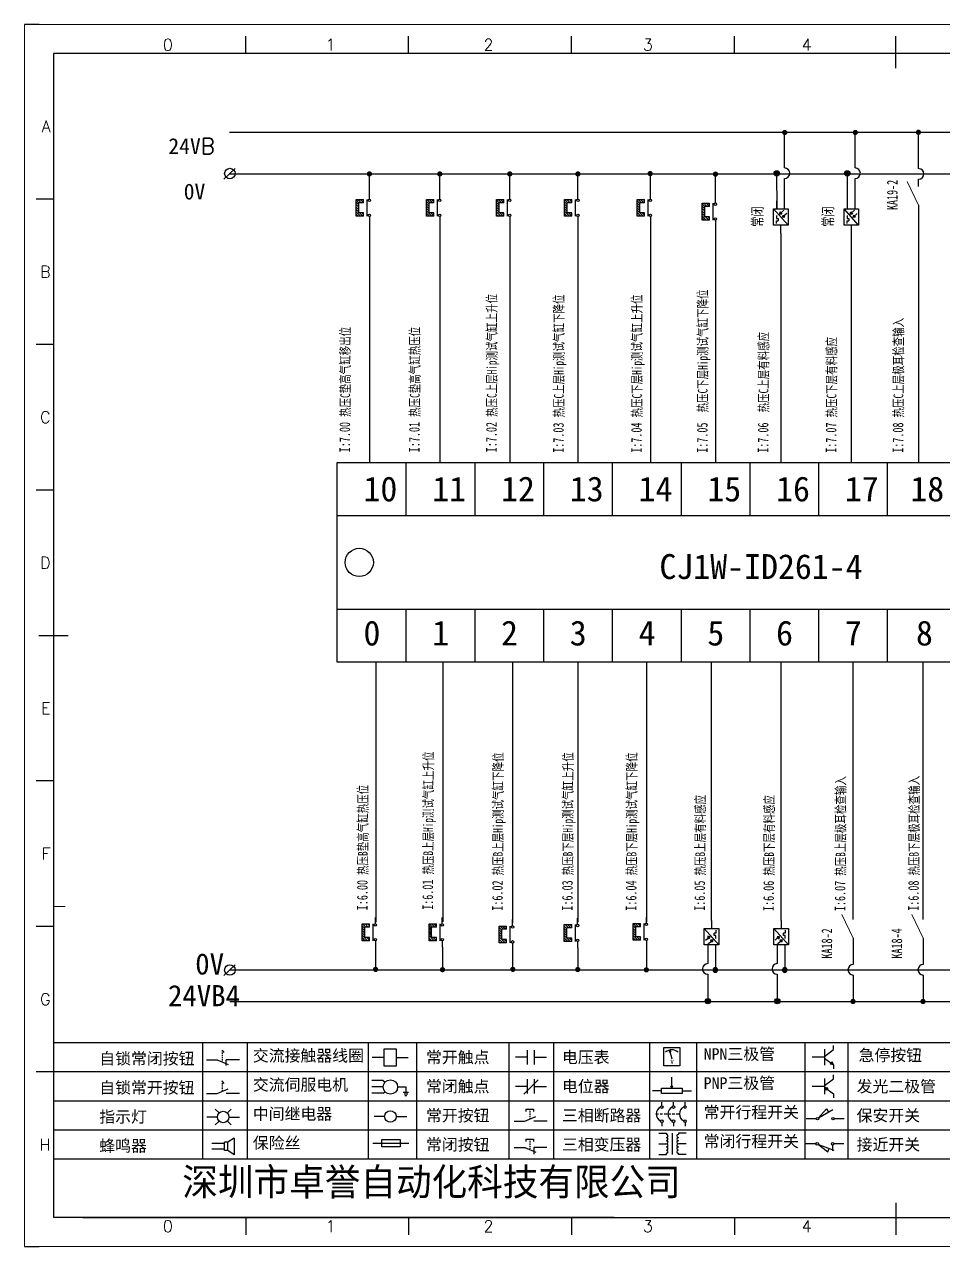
# Model space of a CAD drawing. Extents: x 38255 to 47052, y -6758 to -3353.
# Drawn here: x 40292.9 to 40466.5, y -5388.1 to -5157.1 of the extents above; entities that cross this region are included whole.
import ezdxf
from ezdxf.enums import TextEntityAlignment as Align

# ---------------------------------------------------------------- set-up
doc = ezdxf.new("R2010")
doc.units = 0
doc.header["$MEASUREMENT"] = 0
doc.layers.add('AE_BOR', color=1, linetype='Continuous')
doc.layers.add('frame', color=7, linetype='Continuous', lineweight=15)
doc.styles.add('WD', font='romans.shx', dxfattribs={"bigfont": 'gbcbig.shx'})
doc.styles.add('宋', font='', dxfattribs={"width": 0.7})
doc.styles.add('汉字', font='')
doc.styles.get('宋').set_extended_font_data('SimSun')
doc.styles.get('汉字').set_extended_font_data('新宋体')

# ---------------------------------------------------------------- blocks, each defined once
blk = doc.blocks.new('磁性开关')
at = {"linetype": 'ByBlock'}
h = blk.add_hatch(dxfattribs=at)
h.set_pattern_fill('ANSI31', color=256, scale=0.1, style=0)
h.set_pattern_definition([(45, (0, 0), (-0.224506403, 0.224506403), [])])
h.paths.add_polyline_path([(-1910.88, -776.69), (-1910.88, -775.29), (-1907.69, -775.29), (-1907.69, -776.69), (-1908.31, -776.69), (-1908.31, -775.79), (-1910.25, -775.79), (-1910.25, -776.69)])
for p, q in [((-1910.88, -776.69), (-1910.88, -775.29)), ((-1910.88, -775.29), (-1907.69, -775.29)), ((-1910.25, -776.69), (-1910.25, -775.79)), ((-1910.25, -775.79), (-1908.31, -775.79)), ((-1908.31, -776.69), (-1908.31, -775.79)), ((-1907.69, -775.29), (-1907.69, -776.69)), ((-1910.91, -777.81), (-1912.09, -777.81)), ((-1910.88, -776.69), (-1910.25, -776.69)), ((-1910.88, -777.39), (-1907.69, -777.39)), ((-1908.31, -776.69), (-1907.69, -776.69)), ((-1907.66, -777.81), (-1906.48, -777.81))]:
    blk.add_line(p, q, dxfattribs=at)
for centre in [(-1910.68, -777.81), (-1907.88, -777.81)]:
    blk.add_circle(centre, 0.225, dxfattribs=at)
blk = doc.blocks.new('光电开关')
at = {"linetype": 'ByBlock'}
h = blk.add_hatch(dxfattribs=at)
h.set_pattern_fill('ANSI31', color=256, scale=0.01, style=0)
h.set_pattern_definition([(45, (0.172267, 0), (-0.0224506403, 0.0224506403), [])])
h.paths.add_polyline_path([(-1882.44, -776.34), (-1882.5, -775.91), (-1882.68, -776.07)])
h.paths.add_polyline_path([(-1882.86, -776.23), (-1882.44, -776.34), (-1882.68, -776.07)])
h.paths.add_polyline_path([(-1883.05, -776.88), (-1883.11, -776.45), (-1883.29, -776.61)])
h.paths.add_polyline_path([(-1883.47, -776.77), (-1883.05, -776.88), (-1883.29, -776.61)])
for p, q in [((-1884.01, -775.96), (-1885.56, -775.96)), ((-1880.91, -775.3), (-1884.01, -778.05)), ((-1883.75, -776.09), (-1883.05, -776.88)), ((-1883.14, -775.55), (-1882.44, -776.34)), ((-1882.5, -775.91), (-1882.86, -776.23)), ((-1882.44, -776.34), (-1882.5, -775.91)), ((-1884.01, -777.39), (-1885.56, -777.39)), ((-1883.11, -776.45), (-1883.47, -776.77)), ((-1883.05, -776.88), (-1883.47, -776.77)), ((-1883.05, -776.88), (-1883.11, -776.45)), ((-1882.44, -776.34), (-1882.86, -776.23)), ((-1882.78, -777.47), (-1882.23, -777.47)), ((-1882.23, -777.47), (-1882.23, -777.14)), ((-1882.23, -777.14), (-1881.78, -777.14)), ((-1881.78, -777.47), (-1881.78, -777.14)), ((-1881.23, -777.47), (-1881.78, -777.47)), ((-1879.37, -776.67), (-1880.91, -776.67))]:
    blk.add_line(p, q, dxfattribs=at)
blk.add_lwpolyline([(-1884.01, -775.3), (-1880.91, -775.3), (-1880.91, -778.05), (-1884.01, -778.05)], close=True, dxfattribs=at)
blk = doc.blocks.new('*U34')
at = {"linetype": 'ByBlock'}
for p, q in [((-1909.23, -780.45), (-1909.23, -780.67)), ((-1909.23, -780.45), (-1908.92, -780.84)), ((-1909.23, -780.84), (-1909.23, -781.05)), ((-1911.92, -782.07), (-1910.06, -782.07)), ((-1910.06, -782.07), (-1908.18, -782.88)), ((-1909.23, -781.23), (-1909.23, -781.44)), ((-1909.23, -781.61), (-1909.23, -781.83)), ((-1909.23, -782), (-1909.23, -782.21)), ((-1909.23, -782.38), (-1909.23, -782.43)), ((-1908.52, -783.07), (-1908.52, -782.07)), ((-1906.25, -782.07), (-1908.52, -782.07))]:
    blk.add_line(p, q, dxfattribs=at)
blk = doc.blocks.new('*U36')
at = {"linetype": 'ByBlock'}
for p, q in [((-1908.88, -791.17), (-1909.23, -790.71)), ((-1909.23, -790.71), (-1909.23, -790.92)), ((-1909.23, -791.09), (-1909.23, -791.31)), ((-1909.23, -791.48), (-1909.23, -791.69)), ((-1911.92, -792.89), (-1910.06, -792.89)), ((-1910.06, -792.89), (-1908.18, -792.08)), ((-1909.23, -791.86), (-1909.23, -792.08)), ((-1909.23, -792.25), (-1909.23, -792.47)), ((-1906.25, -792.89), (-1908.52, -792.89))]:
    blk.add_line(p, q, dxfattribs=at)
blk = doc.blocks.new('蜂鸣器')
at = {"linetype": 'ByBlock'}
for p, q in [((-1907.17, -795.53), (-1908.25, -796.26)), ((-1907.17, -795.53), (-1907.17, -798.41)), ((-1908.8, -796.48), (-1911.01, -796.48)), ((-1908.8, -797.46), (-1911.01, -797.46)), ((-1908.25, -796.26), (-1908.8, -796.26)), ((-1908.8, -797.68), (-1908.8, -796.26)), ((-1908.25, -797.68), (-1908.8, -797.68)), ((-1908.25, -797.68), (-1908.25, -796.26)), ((-1907.17, -798.41), (-1908.25, -797.68))]:
    blk.add_line(p, q, dxfattribs=at)
blk = doc.blocks.new('指示灯')
at = {"linetype": 'ByBlock'}
for p, q in [((-1854.25, -776.92), (-1856.06, -776.92)), ((-1854.62, -775.59), (-1853.97, -776.23)), ((-1851.9, -775.59), (-1852.54, -776.23)), ((-1852.26, -776.92), (-1850.45, -776.92)), ((-1854.62, -778.25), (-1853.97, -777.61)), ((-1851.9, -778.25), (-1852.54, -777.61))]:
    blk.add_line(p, q, dxfattribs=at)
blk.add_circle((-1853.26, -776.92), 0.992, dxfattribs=at)
blk = doc.blocks.new('交流接触器线圈')
at = {"linetype": 'ByBlock'}
for p, q in [((-1880.82, -781.77), (-1882.87, -781.77)), ((-1878.72, -781.77), (-1876.67, -781.77))]:
    blk.add_line(p, q, dxfattribs=at)
blk.add_lwpolyline([(-1880.82, -780.28), (-1878.72, -780.28), (-1878.72, -783.26), (-1880.82, -783.26)], close=True, dxfattribs=at)
blk = doc.blocks.new('交流伺服电机')
at = {"linetype": 'ByBlock'}
for p, q in [((-1880.97, -785.75), (-1882.94, -785.75)), ((-1880.97, -786.85), (-1882.94, -786.85)), ((-1880.97, -785.75), (-1880.65, -786.03)), ((-1878.49, -786.85), (-1877.07, -786.85)), ((-1877.07, -786.85), (-1877.07, -787.72)), ((-1880.97, -787.94), (-1882.94, -787.94)), ((-1880.97, -787.94), (-1880.65, -787.67)), ((-1877.54, -787.72), (-1876.59, -787.72)), ((-1877.38, -788.01), (-1876.75, -788.01)), ((-1877.23, -788.29), (-1876.9, -788.29))]:
    blk.add_line(p, q, dxfattribs=at)
blk.add_circle((-1879.73, -786.85), 1.24, dxfattribs=at)
blk = doc.blocks.new('中间继电器')
at = {"linetype": 'ByBlock'}
for p, q in [((-1880.72, -791.92), (-1882.54, -791.92)), ((-1878.74, -791.92), (-1876.92, -791.92))]:
    blk.add_line(p, q, dxfattribs=at)
blk.add_circle((-1879.73, -791.92), 0.992, dxfattribs=at)
blk = doc.blocks.new('保险丝')
at = {"linetype": 'ByBlock'}
blk.add_line((-1882.72, -796.49), (-1876.55, -796.49), dxfattribs=at)
blk.add_lwpolyline([(-1881.2, -795.86), (-1878.06, -795.86), (-1878.06, -797.12), (-1881.2, -797.12)], close=True, dxfattribs=at)
blk = doc.blocks.new('常开按钮')
at = {"linetype": 'ByBlock'}
for p, q in [((-1910.06, -787.73), (-1908.18, -786.93)), ((-1909.9, -785.68), (-1908.56, -785.68)), ((-1909.9, -785.68), (-1909.9, -786.07)), ((-1909.23, -785.68), (-1909.23, -785.89)), ((-1909.23, -786.06), (-1909.23, -786.28)), ((-1909.23, -786.45), (-1909.23, -786.67)), ((-1909.23, -786.84), (-1909.23, -787.05)), ((-1909.23, -787.22), (-1909.23, -787.38)), ((-1908.56, -785.68), (-1908.56, -786.07)), ((-1911.92, -787.73), (-1910.06, -787.73)), ((-1906.25, -787.73), (-1908.52, -787.73))]:
    blk.add_line(p, q, dxfattribs=at)
blk = doc.blocks.new('常开触点')
at = {"linetype": 'ByBlock'}
for p, q in [((-1853.82, -782.99), (-1853.82, -780.56)), ((-1852.6, -782.99), (-1852.6, -780.56)), ((-1853.82, -781.77), (-1855.88, -781.77)), ((-1852.6, -781.77), (-1850.55, -781.77))]:
    blk.add_line(p, q, dxfattribs=at)
blk = doc.blocks.new('常闭触点')
at = {"linetype": 'ByBlock'}
for p, q in [((-1853.82, -786.77), (-1855.88, -786.77)), ((-1852.01, -785.66), (-1854.43, -788.1)), ((-1853.82, -787.99), (-1853.82, -785.56)), ((-1852.6, -787.99), (-1852.6, -785.56)), ((-1852.6, -786.77), (-1850.55, -786.77))]:
    blk.add_line(p, q, dxfattribs=at)
blk = doc.blocks.new('常闭按钮')
at = {"linetype": 'ByBlock'}
for p, q in [((-1854.11, -790.83), (-1852.77, -790.83)), ((-1854.11, -790.83), (-1854.11, -791.22)), ((-1853.44, -790.83), (-1853.44, -791.04)), ((-1853.44, -791.21), (-1853.44, -791.43)), ((-1853.44, -791.6), (-1853.44, -791.82)), ((-1852.77, -790.83), (-1852.77, -791.22)), ((-1856.13, -792.28), (-1854.28, -792.28)), ((-1854.28, -792.28), (-1852.4, -793.09)), ((-1853.44, -791.99), (-1853.44, -792.2)), ((-1853.44, -792.37), (-1853.44, -792.53)), ((-1850.47, -792.28), (-1852.73, -792.28)), ((-1852.73, -792.28), (-1852.73, -793.43))]:
    blk.add_line(p, q, dxfattribs=at)
blk = doc.blocks.new('电压表')
at = {"linetype": 'ByBlock'}
for p, q in [((-1814.84, -780.75), (-1814.91, -781.13)), ((-1814.6, -781.05), (-1814.91, -781.13)), ((-1814.84, -780.75), (-1814.46, -782.26)), ((-1814.84, -780.75), (-1814.6, -781.05))]:
    blk.add_line(p, q, dxfattribs=at)
blk.add_lwpolyline([(-1815.84, -780.34), (-1813.07, -780.34), (-1813.07, -783.49), (-1815.84, -783.49)], close=True, dxfattribs=at)
blk.add_arc((-1814.46, -782.26), 1.56, 46.8313, 133.1687, dxfattribs=at)
at = {"linetype": 'ByBlock', "insert": (-1814.7, -782.39), "char_height": 0.75, "width": 0.6768, "attachment_point": 1}
blk.add_mtext('V', dxfattribs=at)
blk = doc.blocks.new('电位器')
at = {"linetype": 'ByBlock'}
for p, q in [((-1814.45, -787.3), (-1814.45, -785.39)), ((-1814.45, -787.3), (-1814.62, -786.96)), ((-1814.62, -786.96), (-1814.27, -786.96)), ((-1814.45, -787.3), (-1814.27, -786.96)), ((-1816.21, -787.75), (-1817.79, -787.75)), ((-1812.68, -787.75), (-1811.1, -787.75))]:
    blk.add_line(p, q, dxfattribs=at)
blk.add_lwpolyline([(-1816.21, -787.3), (-1812.68, -787.3), (-1812.68, -788.2), (-1816.21, -788.2)], close=True, dxfattribs=at)
blk = doc.blocks.new('三相断路器')
at = {"linetype": 'ByBlock'}
for p, q in [((-1816.17, -790.33), (-1816.17, -789.7)), ((-1814.17, -790.33), (-1814.17, -789.7)), ((-1812.18, -790.33), (-1812.18, -789.7)), ((-1817.14, -791.74), (-1816.72, -791.74)), ((-1816.45, -791.74), (-1816.03, -791.74)), ((-1816.17, -793.19), (-1816.17, -793.83)), ((-1815.76, -791.74), (-1815.34, -791.74)), ((-1815.07, -791.74), (-1814.65, -791.74)), ((-1814.38, -791.74), (-1813.96, -791.74)), ((-1814.17, -793.19), (-1814.17, -793.83)), ((-1813.69, -791.74), (-1813.27, -791.74)), ((-1812.18, -793.19), (-1812.18, -793.83))]:
    blk.add_line(p, q, dxfattribs=at)
for centre in [(-1816.17, -790.55), (-1814.17, -790.55), (-1812.18, -790.55), (-1816.17, -792.98), (-1814.17, -792.98), (-1812.18, -792.98)]:
    blk.add_circle(centre, 0.219, dxfattribs=at)
for centre in [(-1815.81, -791.74), (-1813.82, -791.74), (-1811.83, -791.74)]:
    blk.add_arc(centre, 1.32, 115.5791, 244.4209, dxfattribs=at)
blk = doc.blocks.new('三相变压器')
at = {"linetype": 'ByBlock'}
for p, q in [((-1816.69, -795.03), (-1815.37, -795.03)), ((-1815.37, -795.03), (-1815.37, -795.24)), ((-1814.34, -798.7), (-1814.34, -795.04)), ((-1812, -795.03), (-1813.32, -795.03)), ((-1813.32, -795.03), (-1813.32, -795.24)), ((-1816.69, -796.87), (-1815.37, -796.87)), ((-1812, -796.87), (-1813.32, -796.87)), ((-1816.69, -798.71), (-1815.37, -798.71)), ((-1815.37, -798.71), (-1815.37, -798.5)), ((-1813.32, -798.71), (-1813.32, -798.5)), ((-1812, -798.71), (-1813.32, -798.71))]:
    blk.add_line(p, q, dxfattribs=at)
for centre, start, end in [((-1815.37, -795.51), 270, 90), ((-1815.37, -796.06), 270, 90), ((-1813.32, -795.51), 90, 270), ((-1813.32, -796.06), 90, 270), ((-1815.37, -796.6), 270, 90), ((-1815.37, -797.14), 270, 90), ((-1815.37, -797.68), 270, 90), ((-1815.37, -798.23), 270, 90), ((-1813.32, -796.6), 90, 270), ((-1813.32, -797.14), 90, 270), ((-1813.32, -797.68), 90, 270), ((-1813.32, -798.23), 90, 270)]:
    blk.add_arc(centre, 0.271, start, end, dxfattribs=at)
blk = doc.blocks.new('NPN三极管')
at = {"linetype": 'ByBlock'}
for p, q in [((-1785.73, -780.61), (-1785.73, -783.32)), ((-1785.73, -781.82), (-1784.15, -780.66)), ((-1784.15, -780.66), (-1784.15, -779.98)), ((-1785.73, -781.97), (-1787.81, -781.97)), ((-1785.73, -782.11), (-1784.15, -783.27)), ((-1784.41, -782.73), (-1784.74, -783.18)), ((-1784.15, -783.27), (-1784.74, -783.18)), ((-1784.15, -783.27), (-1784.41, -782.73)), ((-1784.15, -783.27), (-1784.15, -783.96))]:
    blk.add_line(p, q, dxfattribs=at)
blk = doc.blocks.new('PNP三极管')
at = {"linetype": 'ByBlock'}
for p, q in [((-1784.9, -785.38), (-1784.9, -788.09)), ((-1783.32, -785.43), (-1783.32, -784.75)), ((-1784.9, -786.74), (-1786.98, -786.74)), ((-1784.9, -786.59), (-1783.32, -785.43)), ((-1784.9, -786.88), (-1783.32, -788.04)), ((-1784.9, -786.88), (-1784.31, -786.97)), ((-1784.9, -786.88), (-1784.64, -787.42)), ((-1784.31, -786.97), (-1784.64, -787.42)), ((-1783.32, -788.04), (-1783.32, -788.73))]:
    blk.add_line(p, q, dxfattribs=at)
blk = doc.blocks.new('常开行程开关')
at = {"linetype": 'ByBlock'}
for p, q in [((-1785.89, -792.17), (-1784.52, -790.62)), ((-1785.89, -792.17), (-1783.43, -790.72)), ((-1784.52, -790.62), (-1784.19, -791.17)), ((-1786.29, -792.3), (-1788.01, -792.3)), ((-1781.48, -792.3), (-1783.21, -792.3))]:
    blk.add_line(p, q, dxfattribs=at)
for centre in [(-1786.07, -792.3), (-1783.42, -792.3)]:
    blk.add_circle(centre, 0.219, dxfattribs=at)
blk = doc.blocks.new('常闭行程开关')
at = {"linetype": 'ByBlock'}
for p, q in [((-1786.34, -796.62), (-1788.07, -796.62)), ((-1785.93, -796.72), (-1783.25, -797.7)), ((-1785.93, -796.72), (-1784.3, -798)), ((-1784.3, -798), (-1784.08, -797.4)), ((-1783.48, -796.84), (-1783.48, -797.85)), ((-1781.54, -796.62), (-1783.26, -796.62))]:
    blk.add_line(p, q, dxfattribs=at)
for centre in [(-1786.12, -796.62), (-1783.48, -796.62)]:
    blk.add_circle(centre, 0.219, dxfattribs=at)
blk = doc.blocks.new('电控横A4')
for p, q in [((292, -5), (5, -5)), ((5, -5), (5, -205)), ((10.03, -205), (289.53, -205)), ((130.8, -205), (190.75, -205))]:
    blk.add_line(p, q)
at = {"lineweight": 9, "ltscale": 0.1}
for p, q in [((5, -151.57), (7, -151.57)), ((101.34, -205), (130.8, -205)), ((129.44, -205), (129.44, -205)), ((129.44, -205), (129.44, -205)), ((129.44, -205), (129.44, -205)), ((129.44, -205), (129.44, -205))]:
    blk.add_line(p, q, dxfattribs=at)
at = {"linetype": 'ByBlock'}
for p, q in [((292, -175), (5, -175)), ((292, -180), (5, -180)), ((292, -185), (5, -185)), ((292, -190), (5, -190)), ((292, -195), (5, -195))]:
    blk.add_line(p, q, dxfattribs=at)
at = {"color": 0, "lineweight": -2}
for p, q in [((30.58, -175), (30.58, -195)), ((38.26, -175), (38.26, -195)), ((59.05, -175), (59.05, -195)), ((67.4, -175), (67.4, -195)), ((83.26, -175), (83.26, -195)), ((90.91, -175), (90.91, -195)), ((107.4, -175), (107.4, -195)), ((115.5, -175), (115.5, -195)), ((134.12, -175), (134.12, -195)), ((141.48, -175), (141.48, -195))]:
    blk.add_line(p, q, dxfattribs=at)
at = {"color": 0, "ltscale": 2}
blk.add_line((101.34, -205), (5, -205), dxfattribs=at)
at = {"layer": 'AE_BOR', "lineweight": 30}
for p, q in [((2.53, 0), (0, 0)), ((0, -210), (2.53, -210))]:
    blk.add_line(p, q, dxfattribs=at)
at = {"layer": 'AE_BOR', "color": 1, "lineweight": 15}
for p, q in [((0, 0), (297, 0)), ((0, -210), (0, 0)), ((297, -210), (0, -210))]:
    blk.add_line(p, q, dxfattribs=at)
at = {"layer": 'AE_BOR'}
for p, q in [((38.03, -5), (38.03, -2)), ((66.03, -5), (66.03, -2)), ((94.03, -5), (94.03, -2)), ((122.03, -5), (122.03, -2)), ((149.78, -5), (149.78, -2)), ((5, -30), (2, -30)), ((5, -55), (2, -55)), ((5, -80), (2, -80)), ((5, -130), (2, -130)), ((5, -155), (2, -155)), ((5, -180), (2, -180)), ((38.03, -205), (38.03, -208)), ((66.03, -205), (66.03, -208)), ((94.03, -205), (94.03, -208)), ((122.03, -205), (122.03, -208)), ((149.78, -205), (149.78, -208))]:
    blk.add_line(p, q, dxfattribs=at)
at = {"layer": 'AE_BOR', "color": 2, "lineweight": 30}
for p, q in [((149.78, -7.5), (149.78, -2.5)), ((2.5, -105), (7.5, -105)), ((149.78, -202.5), (149.78, -207.5)), ((149.78, -205), (149.78, -207.5))]:
    blk.add_line(p, q, dxfattribs=at)
at = {"linetype": 'ByBlock'}
for name, p in [('*U34', (1943.19, 604.18)), ('交流接触器线圈', (1942.62, 604.27)), ('常开触点', (1940.27, 604.3)), ('电压表', (1925.71, 604.52)), ('NPN三极管', (1923.2, 604.5)), ('PNP三极管', (1922.37, 604.27)), ('*U36', (1943.19, 609.18)), ('交流伺服电机', (1942.62, 604.27)), ('常闭触点', (1940.27, 604.3)), ('电位器', (1925.71, 604.52)), ('指示灯', (1887.41, 589.18)), ('中间继电器', (1942.62, 604.27)), ('常开按钮', (1996.06, 599.3)), ('三相断路器', (1925.71, 604.52)), ('常开行程开关', (1922.37, 604.27)), ('三相变压器', (1925.71, 604.52)), ('蜂鸣器', (1943.19, 604.18)), ('保险丝', (1942.62, 604.27)), ('常闭按钮', (1940.27, 599.3)), ('常闭行程开关', (1922.37, 604.27))]:
    blk.add_blockref(name, p, dxfattribs=at)
at = {"char_height": 2, "attachment_point": 1, "style": '汉字'}
for s, insert in [('{\\fKaiTi_GB2312|b0|i0|c134|p49;自锁常闭按钮}', (12.86, -176.69)), ('{\\fKaiTi_GB2312|b0|i0|c134|p49;交流接触器线圈}', (39.25, -176.19)), ('{\\fKaiTi_GB2312|b0|i0|c134|p49;常开触点}', (69.01, -176.48)), ('{\\fKaiTi_GB2312|b0|i0|c134|p49;电压表}', (92.37, -176.47)), ('{\\fKaiTi_GB2312|b0|i0|c134|p49;NPN三极管}', (116.73, -175.91)), ('{\\fKaiTi_GB2312|b0|i0|c134|p49;急停按钮}', (143.35, -176.12)), ('{\\fKaiTi_GB2312|b0|i0|c134|p49;自锁常开按钮}', (12.86, -181.69)), ('{\\fKaiTi_GB2312|b0|i0|c134|p49;交流伺服电机}', (39.25, -181.19)), ('{\\fKaiTi_GB2312|b0|i0|c134|p49;常闭触点}', (69.01, -181.48)), ('{\\fKaiTi_GB2312|b0|i0|c134|p49;电位器}', (92.37, -181.47)), ('{\\fKaiTi_GB2312|b0|i0|c134|p49;PNP三极管}', (116.73, -180.91)), ('{\\fKaiTi_GB2312|b0|i0|c134|p49;发光二极管}', (143.02, -181.48)), ('{\\fKaiTi_GB2312|b0|i0|c134|p49;指示灯}', (12.86, -186.69)), ('{\\fKaiTi_GB2312|b0|i0|c134|p49;中间继电器}', (39.25, -186.19)), ('{\\fKaiTi_GB2312|b0|i0|c134|p49;常开按钮}', (69.01, -186.48)), ('{\\fKaiTi_GB2312|b0|i0|c134|p49;三相断路器}', (92.37, -186.47)), ('{\\fKaiTi_GB2312|b0|i0|c134|p49;常开行程开关}', (116.73, -185.91)), ('{\\fKaiTi_GB2312|b0|i0|c134|p49;保安开关}', (143.02, -186.48)), ('{\\fKaiTi_GB2312|b0|i0|c134|p49;保险丝}', (39.25, -191.19)), ('{\\fKaiTi_GB2312|b0|i0|c134|p49;常闭行程开关}', (116.73, -190.91)), ('{\\fKaiTi_GB2312|b0|i0|c134|p49;蜂鸣器}', (12.86, -191.69)), ('{\\fKaiTi_GB2312|b0|i0|c134|p49;常闭按钮}', (69.01, -191.48)), ('{\\fKaiTi_GB2312|b0|i0|c134|p49;三相变压器}', (92.37, -191.47)), ('{\\fKaiTi_GB2312|b0|i0|c134|p49;接近开关}', (143.02, -191.48))]:
    blk.add_mtext(s, dxfattribs=dict(at, insert=insert))
at = {"color": 0, "lineweight": -2, "insert": (27.14, -196.53), "char_height": 4.7064, "width": 96.1138, "attachment_point": 1}
blk.add_mtext('深圳市卓誉自动化科技有限公司', dxfattribs=at)
at = {"layer": 'AE_BOR', "style": 'WD'}
for s, p in [('0', (24.67, -4.5)), ('1', (52.6, -4.5)), ('2', (79.75, -4.5)), ('3', (107.15, -4.5)), ('4', (134.45, -4.5)), ('0', (24.67, -207.5)), ('1', (52.6, -207.5)), ('2', (79.75, -207.5)), ('3', (107.15, -207.5)), ('4', (134.45, -207.5))]:
    blk.add_text(s, height=2, dxfattribs=at).set_placement(p, align=Align.CENTER)
for s, p in [('A', (4.5, -17.5)), ('B', (4.5, -42.5)), ('C', (4.5, -67.5)), ('D', (4.5, -92.5)), ('E', (4.5, -117.5)), ('F', (4.5, -142.5)), ('G', (4.5, -167.5)), ('H', (4.5, -192.5))]:
    blk.add_text(s, height=2, dxfattribs=at).set_placement(p, align=Align.MIDDLE_RIGHT)

msp = doc.modelspace()

# ---------------------------------------------------------------- hatches: boundary and pattern name
at = {"lineweight": -2}
h = msp.add_hatch(color=0, dxfattribs=at)
edge = h.paths.add_edge_path()
edge.add_arc((40436.623, -5177.499), 0.5, 180, 540)
h = msp.add_hatch(color=0, dxfattribs=at)
edge = h.paths.add_edge_path()
edge.add_arc((40449.964, -5177.499), 0.5, 180, 540)
h = msp.add_hatch(color=0, dxfattribs=at)
edge = h.paths.add_edge_path()
edge.add_arc((40461.893, -5177.456), 0.5, 180, 540)
h = msp.add_hatch(color=0, dxfattribs=at)
edge = h.paths.add_edge_path()
edge.add_arc((40358.11, -5185.337), 0.5, 0, 360)
h = msp.add_hatch(color=0, dxfattribs=at)
edge = h.paths.add_edge_path()
edge.add_arc((40371.414, -5185.337), 0.5, 0, 360)
h = msp.add_hatch(color=0, dxfattribs=at)
edge = h.paths.add_edge_path()
edge.add_arc((40384.641, -5185.337), 0.5, 0, 360)
h = msp.add_hatch(color=0, dxfattribs=at)
edge = h.paths.add_edge_path()
edge.add_arc((40397.523, -5185.337), 0.5, 0, 360)
h = msp.add_hatch(color=0, dxfattribs=at)
edge = h.paths.add_edge_path()
edge.add_arc((40411.187, -5185.273), 0.5, 0, 360)
h = msp.add_hatch(color=0, dxfattribs=at)
edge = h.paths.add_edge_path()
edge.add_arc((40423.527, -5185.368), 0.5, 0, 360)
h = msp.add_hatch(color=0, dxfattribs=at)
edge = h.paths.add_edge_path()
edge.add_arc((40435.11, -5185.23), 0.5, 0, 360)
h = msp.add_hatch(color=0, dxfattribs=at)
edge = h.paths.add_edge_path()
edge.add_arc((40435.14, -5185.23), 0.5, 0, 360)
h = msp.add_hatch(color=0, dxfattribs=at)
edge = h.paths.add_edge_path()
edge.add_arc((40448.451, -5185.23), 0.5, 0, 360)
h = msp.add_hatch(color=0, dxfattribs=at)
edge = h.paths.add_edge_path()
edge.add_arc((40448.481, -5185.23), 0.5, 0, 360)
h = msp.add_hatch(color=0, dxfattribs=at)
edge = h.paths.add_edge_path()
edge.add_arc((40359.278, -5335.687), 0.5, 0, 360)
h = msp.add_hatch(color=0, dxfattribs=at)
edge = h.paths.add_edge_path()
edge.add_arc((40371.933, -5335.75), 0.5, 0, 360)
h = msp.add_hatch(color=0, dxfattribs=at)
edge = h.paths.add_edge_path()
edge.add_arc((40385.219, -5335.687), 0.5, 0, 360)
h = msp.add_hatch(color=0, dxfattribs=at)
edge = h.paths.add_edge_path()
edge.add_arc((40397.495, -5335.718), 0.5, 0, 360)
h = msp.add_hatch(color=0, dxfattribs=at)
edge = h.paths.add_edge_path()
edge.add_arc((40410.465, -5335.781), 0.5, 0, 360)
h = msp.add_hatch(color=0, dxfattribs=at)
edge = h.paths.add_edge_path()
edge.add_arc((40423.499, -5335.908), 0.5, 0, 360)
h = msp.add_hatch(color=0, dxfattribs=at)
edge = h.paths.add_edge_path()
edge.add_arc((40423.503, -5335.708), 0.5, 360, 720)
h = msp.add_hatch(color=0, dxfattribs=at)
edge = h.paths.add_edge_path()
edge.add_arc((40436.595, -5335.844), 0.5, 0, 360)
h = msp.add_hatch(color=0, dxfattribs=at)
edge = h.paths.add_edge_path()
edge.add_arc((40436.632, -5335.908), 0.5, 0, 360)
h = msp.add_hatch(color=0, dxfattribs=at)
edge = h.paths.add_edge_path()
edge.add_arc((40436.637, -5335.708), 0.5, 360, 720)
h = msp.add_hatch(color=0, dxfattribs=at)
edge = h.paths.add_edge_path()
edge.add_arc((40422.082, -5341.692), 0.5, 360, 720)
h = msp.add_hatch(color=0, dxfattribs=at)
edge = h.paths.add_edge_path()
edge.add_arc((40435.216, -5341.692), 0.5, 360, 720)
h = msp.add_hatch(color=0, dxfattribs=at)
edge = h.paths.add_edge_path()
edge.add_arc((40449.53, -5341.759), 0.5, -180, 180, ccw=False)
h = msp.add_hatch(color=0, dxfattribs=at)
edge = h.paths.add_edge_path()
edge.add_arc((40462.761, -5341.759), 0.5, -180, 180, ccw=False)

# ---------------------------------------------------------------- linework, layer by layer
at = {"color": 0, "lineweight": -2}
for p, q in [((40331.634, -5177.461), (40595.652, -5177.461)), ((40330.608, -5186.314), (40332.735, -5184.296)), ((40331.634, -5185.333), (40531.348, -5185.333)), ((40461.932, -5191.24), (40461.932, -5239.916)), ((40365.016, -5239.909), (40365.016, -5249.909)), ((40378.016, -5239.909), (40378.016, -5249.909)), ((40391.016, -5239.909), (40391.016, -5249.909)), ((40404.016, -5239.909), (40404.016, -5249.909)), ((40417.016, -5239.909), (40417.016, -5249.909)), ((40430.016, -5239.909), (40430.016, -5249.909)), ((40443.016, -5239.909), (40443.016, -5249.909)), ((40456.016, -5239.909), (40456.016, -5249.909)), ((40352.016, -5249.909), (40573.016, -5249.909)), ((40352.016, -5267.613), (40573.016, -5267.613)), ((40365.016, -5267.613), (40365.016, -5277.613)), ((40378.016, -5267.613), (40378.016, -5277.613)), ((40391.016, -5267.613), (40391.016, -5277.613)), ((40404.016, -5267.613), (40404.016, -5277.613)), ((40417.016, -5267.613), (40417.016, -5277.613)), ((40430.016, -5267.613), (40430.016, -5277.613)), ((40443.016, -5267.613), (40443.016, -5277.613)), ((40456.016, -5267.613), (40456.016, -5277.613)), ((40359.3, -5277.613), (40359.3, -5321.078)), ((40371.981, -5277.539), (40371.981, -5321.003)), ((40385.161, -5277.7), (40385.161, -5321.165)), ((40397.516, -5277.613), (40397.516, -5326.751)), ((40410.516, -5277.613), (40410.516, -5326.751)), ((40449.57, -5326.269), (40449.57, -5277.592)), ((40462.8, -5326.269), (40462.8, -5277.592)), ((40422.082, -5329.372), (40422.082, -5329.656)), ((40422.082, -5330.881), (40422.082, -5331.885)), ((40435.216, -5330.881), (40435.216, -5331.885)), ((40330.608, -5336.855), (40332.735, -5334.838)), ((40331.699, -5335.799), (40595.652, -5335.799)), ((40331.748, -5341.77), (40595.652, -5341.77))]:
    msp.add_line(p, q, dxfattribs=at)
for p, q in [((40436.586, -5184.2), (40436.586, -5177.096)), ((40449.927, -5184.2), (40449.927, -5177.096)), ((40358.104, -5188.944), (40358.104, -5185.333)), ((40371.407, -5188.944), (40371.407, -5185.333)), ((40384.634, -5188.944), (40384.634, -5185.333)), ((40397.516, -5188.944), (40397.516, -5185.333)), ((40411.237, -5188.944), (40411.237, -5185.333)), ((40423.516, -5189.646), (40423.516, -5185.333)), ((40436.586, -5186.229), (40436.586, -5186.2)), ((40436.586, -5190.405), (40436.586, -5186.229)), ((40449.927, -5190.405), (40449.927, -5186.229)), ((40358.104, -5194.556), (40358.104, -5239.909)), ((40371.407, -5194.556), (40371.407, -5239.909)), ((40384.634, -5194.556), (40384.634, -5239.909)), ((40397.516, -5194.556), (40397.516, -5239.909)), ((40411.237, -5194.556), (40411.237, -5239.909)), ((40423.516, -5194.556), (40423.516, -5239.909)), ((40435.859, -5196.584), (40435.859, -5239.908)), ((40449.2, -5196.584), (40449.2, -5239.908)), ((40422.795, -5326.421), (40422.795, -5277.643)), ((40435.929, -5326.421), (40435.929, -5277.643)), ((40410.48, -5331.405), (40410.48, -5335.799)), ((40359.237, -5331.495), (40359.237, -5335.799)), ((40371.899, -5331.495), (40371.899, -5335.799)), ((40385.166, -5331.892), (40385.166, -5335.799)), ((40397.482, -5331.601), (40397.482, -5335.799)), ((40422.082, -5332.431), (40422.082, -5334.606)), ((40423.508, -5332.612), (40423.508, -5335.721)), ((40435.216, -5332.431), (40435.216, -5334.606)), ((40436.641, -5332.612), (40436.641, -5335.721)), ((40422.082, -5336.606), (40422.082, -5341.692)), ((40435.216, -5336.606), (40435.216, -5341.692))]:
    msp.add_line(p, q)
at = {"lineweight": -2}
for p, q in [((40461.932, -5184.333), (40461.932, -5177.468)), ((40461.932, -5187.722), (40461.932, -5186.333)), ((40449.57, -5329.786), (40449.57, -5334.761)), ((40462.8, -5329.786), (40462.8, -5334.761)), ((40449.57, -5336.761), (40449.57, -5341.77)), ((40462.8, -5336.761), (40462.8, -5341.77))]:
    msp.add_line(p, q, dxfattribs=at)
at = {"color": 7, "lineweight": -2}
for p, q in [((40435.161, -5191.954), (40435.156, -5185.033)), ((40448.502, -5191.954), (40448.497, -5185.033)), ((40359.3, -5319.611), (40359.3, -5326.751)), ((40371.981, -5319.536), (40371.981, -5326.676)), ((40385.161, -5319.698), (40385.161, -5326.838))]:
    msp.add_line(p, q, dxfattribs=at)
at = {"color": 0, "lineweight": -2}
msp.add_lwpolyline([(40352.016, -5239.909), (40573.016, -5239.909), (40573.016, -5277.613), (40352.016, -5277.613)], close=True, dxfattribs=at)
for centre, radius in [((40331.735, -5185.264), 1), ((40435.11, -5185.23), 0.5), ((40435.14, -5185.23), 0.5), ((40448.451, -5185.23), 0.5), ((40448.481, -5185.23), 0.5), ((40356.189, -5258.761), 2.672), ((40331.735, -5335.806), 1), ((40422.082, -5341.692), 0.5), ((40435.216, -5341.692), 0.5)]:
    msp.add_circle(centre, radius, dxfattribs=at)
for centre, start, end in [((40436.586, -5185.2), 270, 90), ((40449.927, -5185.2), 270, 90), ((40461.932, -5185.333), 270, 90), ((40422.082, -5335.606), 90, 270), ((40435.216, -5335.606), 90, 270), ((40449.57, -5335.761), 90, 270), ((40462.8, -5335.761), 90, 270)]:
    msp.add_arc(centre, 1, start, end, dxfattribs=at)
at = {"layer": 'frame', "lineweight": 0}
for p, q in [((40461.932, -5191.24), (40459.76, -5186.749)), ((40449.57, -5329.786), (40447.397, -5325.295)), ((40462.8, -5329.786), (40460.628, -5325.295))]:
    msp.add_line(p, q, dxfattribs=at)

# ---------------------------------------------------------------- block references
at = {"xscale": 1.1, "yscale": 1.1, "zscale": 1.1}
msp.add_blockref('电控横A4', (40292.897, -5157.079), dxfattribs=at)
at = {"linetype": 'ByBlock'}
for name, p, rotation in [('磁性开关', (39580.29, -3282.468), 89.99999999999999), ('磁性开关', (39593.594, -3282.468), 89.99999999999999), ('磁性开关', (39606.821, -3282.468), 89.99999999999999), ('磁性开关', (39619.703, -3282.468), 89.99999999999999), ('磁性开关', (39633.423, -3282.468), 89.99999999999999), ('磁性开关', (39645.703, -3283.17), 89.99999999999999), ('光电开关', (41212.547, -7075.96), 269.9999999999999), ('光电开关', (41225.888, -7075.96), 269.9999999999999), ('磁性开关', (39581.424, -3419.407), 89.99999999999999), ('磁性开关', (39594.085, -3419.407), 89.99999999999999), ('磁性开关', (39607.353, -3419.804), 89.99999999999999), ('磁性开关', (39619.668, -3419.513), 89.99999999999999), ('磁性开关', (39632.666, -3419.317), 89.99999999999999), ('光电开关', (39646.122, -3447.056), 89.9999999999999), ('光电开关', (39659.255, -3447.056), 89.9999999999999)]:
    msp.add_blockref(name, p, dxfattribs=dict(at, rotation=rotation))

# ---------------------------------------------------------------- texts
at = {"color": 0, "lineweight": -2, "attachment_point": 1}
for s, insert, char_height, width in [('24V{\\Ftxt.shx|c1;B}', (40320.105, -5178.58), 3, 14.27309), ('0V', (40323.009, -5187.161), 3, 14.27309), ('10', (40356.989, -5242.523), 4.7064, 7.20347), ('11', (40369.989, -5242.523), 4.7064, 7.20347), ('12', (40382.989, -5242.523), 4.7064, 7.20347), ('13', (40395.989, -5242.523), 4.7064, 7.20347), ('14', (40408.989, -5242.523), 4.7064, 7.20347), ('15', (40421.989, -5242.523), 4.7064, 7.20347), ('16', (40434.989, -5242.523), 4.7064, 7.20347), ('17', (40447.989, -5242.523), 4.7064, 7.20347), ('18', (40460.369, -5242.523), 4.7064, 7.20347), ('CJ1W-ID261-4 ', (40412.932, -5257.199), 4.70644, 101.14575), ('0', (40356.989, -5269.76), 4.706, 7.20347), ('1', (40369.989, -5269.76), 4.706, 7.20347), ('2', (40382.989, -5269.76), 4.706, 7.20347), ('3', (40395.989, -5269.76), 4.706, 7.20347), ('4', (40408.989, -5269.76), 4.706, 7.20347), ('5', (40421.989, -5269.76), 4.706, 7.20347), ('6', (40434.989, -5269.76), 4.706, 7.20347), ('7', (40447.989, -5269.76), 4.706, 7.20347), ('8', (40461.432, -5269.76), 4.706, 7.20347), ('0V', (40325.19, -5332.661), 4, 14.27309), ('24V{\\Ftxt|c1;B4}', (40320.039, -5338.652), 4, 14.27309)]:
    msp.add_mtext(s, dxfattribs=dict(at, insert=insert, char_height=char_height, width=width))
at = {"color": 0, "lineweight": -2, "char_height": 2, "width": 71.79445, "style": '宋'}
for s, insert, attachment_point, rotation in [('KA19-2', (40455.941, -5192.167), 1, 90), ('常{\\fSimSun|b0|i0|c134|p2;闭}', (40430.45, -5195.31), 1, 90), ('常{\\fSimSun|b0|i0|c134|p2;闭}', (40443.79, -5195.31), 1, 90), ('I:7.02 {\\f宋体|b0|i0|c134|p2;\\H0.916667x;\\C256;热压C上层Hip测试气缸上升位}', (40380.162, -5237.938), 1, 90), ('I:7.03 {\\f宋体|b0|i0|c134|p2;\\H0.916667x;\\C256;热压C上层Hip测试气缸下降位}', (40392.836, -5238.039), 1, 90), ('I:7.04 {\\f宋体|b0|i0|c134|p2;\\H0.916667x;\\C256;热压C下层Hip测试气缸上升位}', (40407.594, -5238.039), 1, 90), ('I:7.05  {\\f宋体|b0|i0|c134|p2;\\H0.916667x;\\C256;热压C下层Hip测试气缸下降位}', (40420.032, -5238.039), 1, 90), ('I:7.08 {\\f宋体|b0|i0|c134|p2;\\H0.916667x;\\C256;热压C上层极耳检查输入}', (40457.022, -5238.039), 1, 90), ('I:7.00 {\\f宋体|b0|i0|c134|p2;\\H0.916667x;\\C256;热压C垫高气缸移出位}', (40352.448, -5237.938), 1, 90), ('I:7.01 {\\f宋体|b0|i0|c134|p2;\\H0.916667x;\\C256;热压C垫高气缸热压位}', (40365.595, -5237.938), 1, 90), ('I:7.06  {\\f宋体|b0|i0|c134|p2;\\H0.916667x;\\C256;热压C上层有料感应}', (40431.533, -5238.039), 1, 90), ('I:7.07 {\\f宋体|b0|i0|c134|p2;\\H0.916667x;\\C256;热压C下层有料感应}', (40444.386, -5238.039), 1, 90), ('I:6.01 {\\f宋体|b0|i0|c134|p2;\\H0.916667x;\\C256;热压B上层Hip测试气缸上升位}', (40370.649, -5324.433), 7, 89.89611), ('I:6.02 {\\f宋体|b0|i0|c134|p2;\\H0.916667x;\\C256;热压B上层Hip测试气缸下降位}', (40383.829, -5324.595), 7, 89.89611), ('I:6.00{\\C7; \\f宋体|b0|i0|c134|p2;\\H0.916667x;热压B垫高气缸热压位}', (40357.969, -5324.508), 7, 89.89611), ('I:6.07 {\\f宋体|b0|i0|c134|p2;\\H0.916667x;\\C256;热压B上层极耳检查输入}', (40448.29, -5324.672), 7, 89.89611), ('I:6.08 {\\f宋体|b0|i0|c134|p2;\\H0.916667x;\\C256;热压B下层极耳检查输入}', (40462.172, -5324.616), 7, 89.89611), ('I:6.05 {\\f宋体|b0|i0|c134|p2;\\H0.916667x;\\C256;热压B上层有料感应}', (40421.757, -5324.619), 7, 89.89611), ('I:6.06 {\\f宋体|b0|i0|c134|p2;\\H0.916667x;\\C256;热压B下层有料感应}', (40434.781, -5324.647), 7, 89.89611), ('KA18-2', (40443.578, -5327.936), 3, 90), ('KA18-4', (40456.808, -5327.936), 3, 90)]:
    msp.add_mtext(s, dxfattribs=dict(at, insert=insert, attachment_point=attachment_point, rotation=rotation))
at = {"lineweight": -2, "char_height": 2, "width": 71.79445, "attachment_point": 7, "rotation": 89.89611, "style": '宋'}
for s, insert in [('I:6.03 {\\f宋体|b0|i0|c134|p2;\\H0.916667x;热压B下层Hip测试气缸上升位}', (40397.044, -5324.576)), ('I:6.04 {\\f宋体|b0|i0|c134|p2;\\H0.916667x;热压B下层Hip测试气缸下降位}', (40409.105, -5324.597))]:
    msp.add_mtext(s, dxfattribs=dict(at, insert=insert))

doc.saveas('drawing.dxf')
